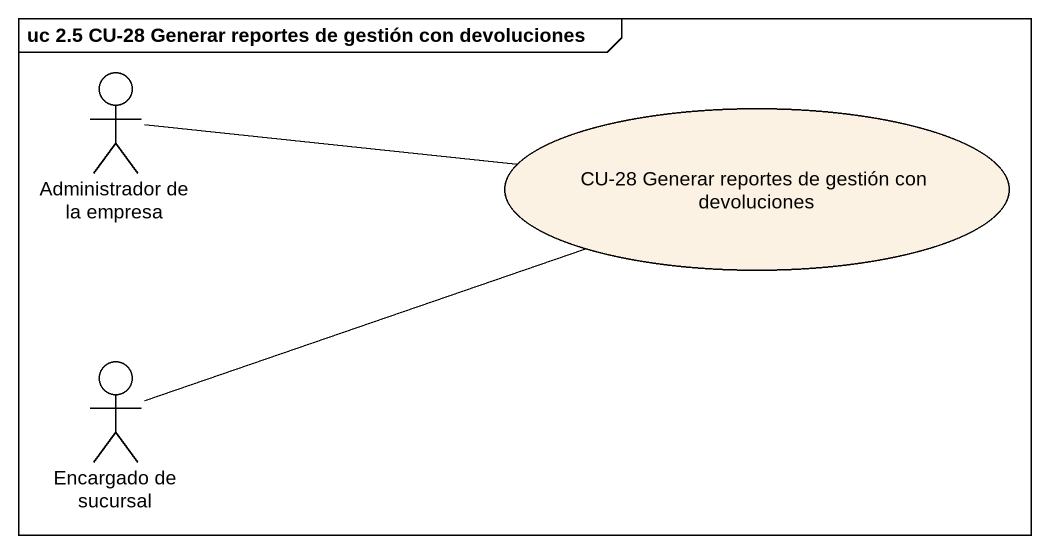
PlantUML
@startuml
mainframe uc 2.5 CU-28 Generar reportes de gestión con devoluciones
actor "Administrador de la empresa" as Administrador_de_la_empresa
usecase "CU-28 Generar reportes de gestión con devoluciones" as CU_28_Generar_reportes_de
actor "Encargado de sucursal" as Encargado_de_sucursal
Administrador_de_la_empresa -right- CU_28_Generar_reportes_de
Encargado_de_sucursal -right- CU_28_Generar_reportes_de
@enduml
